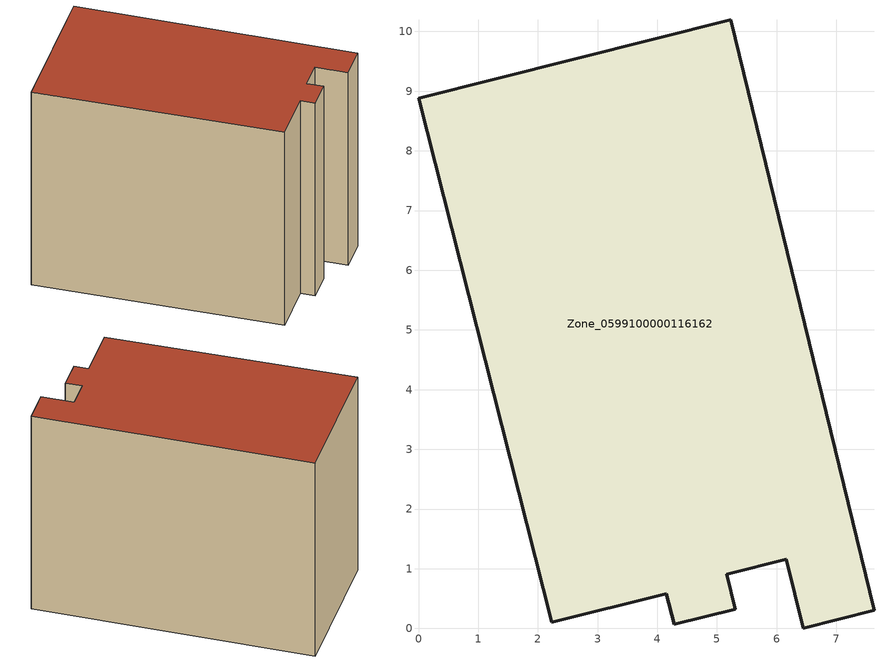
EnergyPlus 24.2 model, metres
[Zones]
Zone_0599100000116162
 floor ground (C_G): 5.23,10.2 7.63,0.3 6.45,0 6.16,1.16 5.16,0.91 5.31,0.32 4.28,0.07 4.15,0.58 2.23,0.1 0,8.88 z0
 wall outside (C_F): 5.16,0.91 6.16,1.16 6.45,0 7.63,0.3 5.23,10.2 0,8.88 2.23,0.1 4.15,0.58 4.28,0.07 5.31,0.32 5.16,0.91 z0:8.07
 roof outside (C_R): 6.45,0 7.63,0.3 5.23,10.2 0,8.88 2.23,0.1 4.15,0.58 4.28,0.07 5.31,0.32 5.16,0.91 6.16,1.16 z8.07
[BUILDING]
Pand.0599100000116162: North Axis=0; Terrain=City; Loads Convergence Tolerance Value=0.04; Temperature Convergence Tolerance Value=0.4; Solar Distribution=FullExterior; Maximum Number of Warmup Days=25; Minimum Number of Warmup Days=1
[Site:Location]
Rotterdam.The.Hague.AP_ZH_NLD Design_Conditions: Latitude=51.96; Longitude=4.45; Time Zone=1; Elevation=-4.5
[SITE:GROUNDTEMPERATURE:BUILDINGSURFACE]
18, 18, 18, 18, 18, 18, 18, 18, 18, 18, 18, 18
[MATERIAL] Thermal Absorptance=0.9; Solar Absorptance=0.7; Visible Absorptance=0.7
Name | Roughness | Thickness | Conductivity | Density | Specific Heat
G.TI.1975-1991 | MediumSmooth | 0.15 | 0.288461 | 540 | 1210
F.TI.1975-1991 | Rough | 0.3 | 0.230769 | 1920 | 840
R.TI.1975-1991 | MediumRough | 0.2 | 0.153846 | 1500 | 1000
[CONSTRUCTION]
C_G: G.TI.1975-1991
C_F: F.TI.1975-1991
C_R: R.TI.1975-1991
[ZONE]
Zone_0599100000116162: Type=1; Multiplier=1; Ceiling Height=Autocalculate; Volume=Autocalculate; Floor Area=autocalculate; Part of Total Floor Area=Yes
[ZONEINFILTRATION:DESIGNFLOWRATE]
Infil_Zone_0599100000116162: Zone or ZoneList or Space or SpaceList=Zone_0599100000116162; Schedule=AlwaysOn; Design Flow Rate Calculation Method=Flow/Area; Flow Rate per Floor Area=0.003; Constant Term Coefficient=1; Temperature Term Coefficient=0; Velocity Term Coefficient=0; Velocity Squared Term Coefficient=0
[HVACTEMPLATE:ZONE:IDEALLOADSAIRSYSTEM]
Zone_0599100000116162: Maximum Heating Supply Air Temperature=50; Minimum Cooling Supply Air Temperature=13; Maximum Heating Supply Air Humidity Ratio=0.0156; Minimum Cooling Supply Air Humidity Ratio=0.0077; Heating Limit=NoLimit; Cooling Limit=NoLimit; Dehumidification Control Type=ConstantSensibleHeatRatio; Cooling Sensible Heat Ratio=0.7; Dehumidification Setpoint=60; Humidification Control Type=None; Humidification Setpoint=30; Outdoor Air Method=None; Outdoor Air Flow Rate per Person=0.00944; Outdoor Air Flow Rate per Zone Floor Area=0; Outdoor Air Flow Rate per Zone=0; Demand Controlled Ventilation Type=None; Outdoor Air Economizer Type=NoEconomizer; Heat Recovery Type=None; Sensible Heat Recovery Effectiveness=0.7; Latent Heat Recovery Effectiveness=0.65
[ZONECONTROL:THERMOSTAT]
ThermostatControl_Zone_0599100000116162: Zone or ZoneList=Zone_0599100000116162; Control Type Schedule=DualSetpointControlType; Control 1=Thermostat_Zone_0599100000116162; Temperature Difference Between Cutout And Setpoint=0
[THERMOSTATSETPOINT:DUALSETPOINT]
Thermostat_Zone_0599100000116162: Heating Setpoint Temperature Schedule=HeatingSetpoint_Zone_0599100000116162; Cooling Setpoint Temperature Schedule=CoolingSetpoint_Zone_0599100000116162
[SCHEDULE:COMPACT]
HeatingSetpoint_Zone_0599100000116162: Through: 12/31, For: AllDays, Until: 24:00, 21
CoolingSetpoint_Zone_0599100000116162: Through: 12/31, For: AllDays, Until: 24:00, 24
DualSetpointControlType: Through: 12/31, For: AllDays, Until: 24:00, 4
AlwaysOn: Through: 12/31, For: AllDays, Until: 24:00, 1
